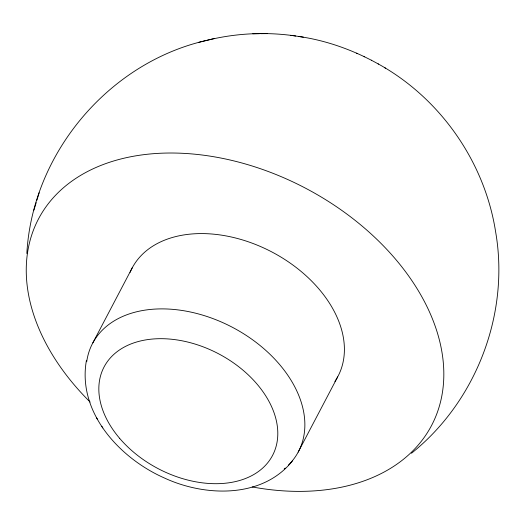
<?xml version="1.0" encoding="UTF-8"?>
<svg xmlns="http://www.w3.org/2000/svg" width="525" height="525" viewBox="0 0 525 525"><rect width="100%" height="100%" fill="white"/><g stroke="black" fill="none" stroke-linecap="round" stroke-linejoin="round"><path stroke-width="0.79" d="M26.834 253.496C32.347 153.503 108.55 62.81 206.194 40.504M86.448 360.294C77.05 412.283 119.733 458.286 164.318 477.953C204.704 496.742 262.165 498.803 292.432 460.93M33.902 210.171L36.192 202.637M36.855 200.36L39.165 192.76M92.833 342.884L132.418 267.494M298.167 452.123L337.66 376.904M411.475 453.259C476.3 401.343 509.887 313.681 495.613 231.794C484.719 161.825 440.167 98.083 378.144 63.879M206.502 40.445C235.554 33.16 266.096 31.651 295.726 36.008M198.371 42.433L214.023 38.594M252.781 33.771L259.416 33.718M260.879 33.679L267.107 33.633M298.882 36.501C321.674 39.736 343.829 46.922 364.573 56.831M290.83 35.306L303.338 37.144M356.652 53.183L357.63 53.662M364.061 56.569L371.418 60.244M371.359 60.204L378.532 64.089M384.733 67.738L385.567 68.198M96.521 417.742L97.683 419.619M101.765 426.254L102.802 427.928M90.123 402.038A222.016 151.417 27.7 0 1 123.565 158.314A222.016 151.417 27.7 0 1 433.053 320.427A222.016 151.417 27.7 0 1 252.177 486.924M130.062 272.416A116.294 79.314 27.7 0 1 272.764 252.433A116.294 79.314 27.7 0 1 334.897 381.452M86.717 361.732A116.294 79.314 27.7 0 1 230.882 326.511A116.294 79.314 27.7 0 1 288.422 465.111M285.213 468.07A116.294 79.314 27.7 0 1 284.248 468.877M119.608 438.296A95.15 64.89 27.7 0 0 272.317 455.884A95.15 64.89 27.7 0 0 173.02 339.399A95.15 64.89 27.7 0 0 119.608 438.296"/></g></svg>
